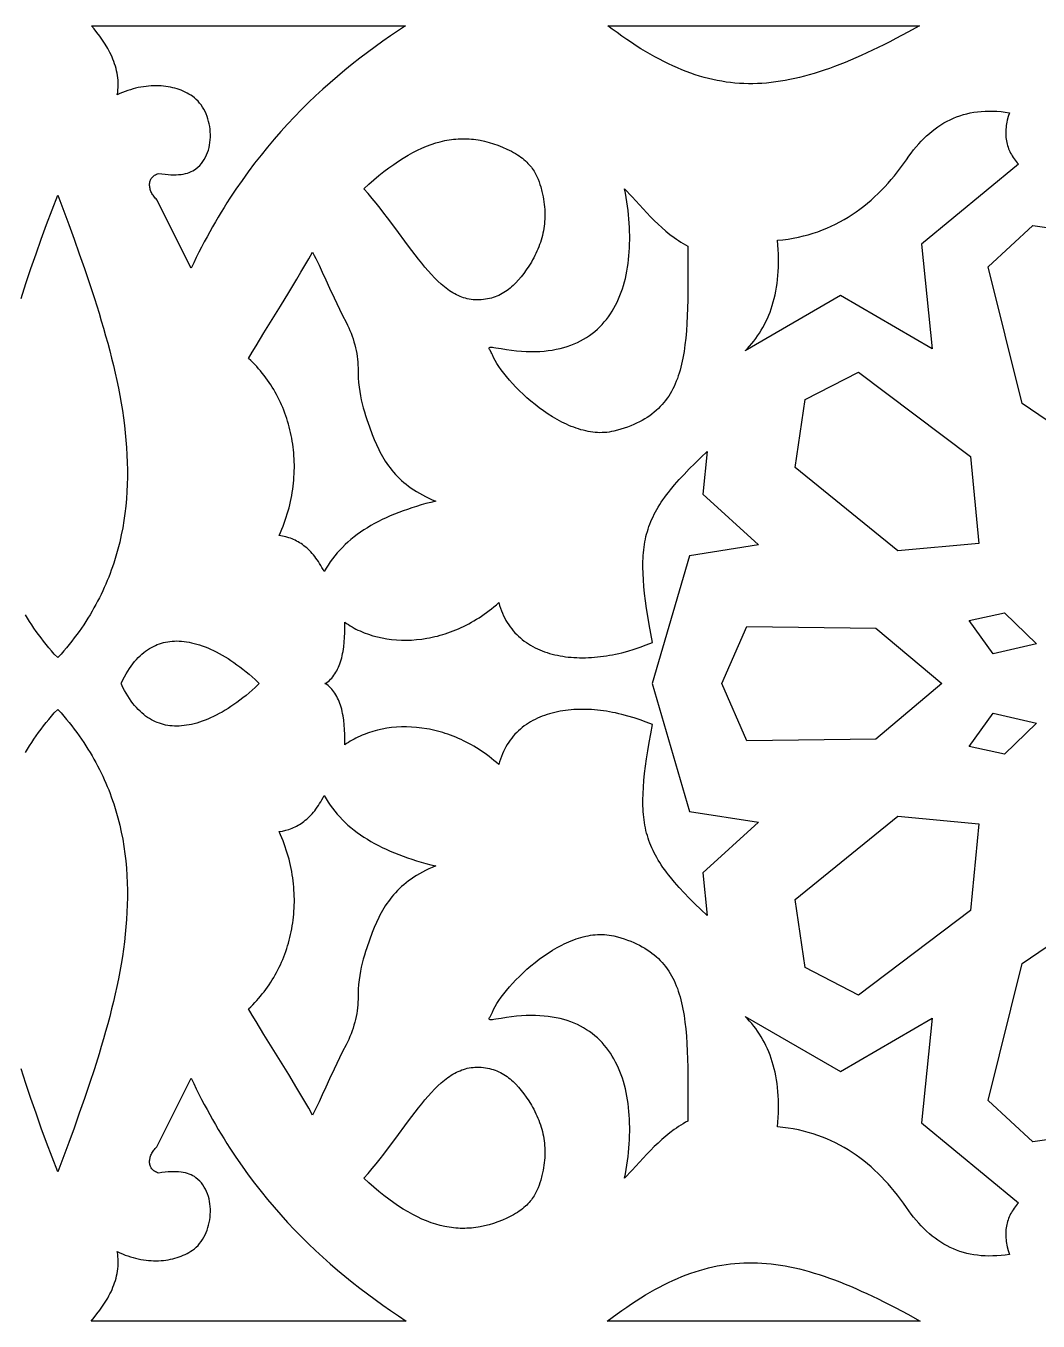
# Model space of a CAD drawing. Extents: x -575 to 575, y -425 to 425.
# Drawn here: x -1.9 to 60.6, y 285 to 365 of the extents above; entities that cross this region are included whole.
import ezdxf

# ---------------------------------------------------------------- set-up
doc = ezdxf.new("R2010")
doc.units = 0
doc.layers.add('LAYER_1', color=18, linetype='CONTINUOUS')

msp = doc.modelspace()

# ---------------------------------------------------------------- linework, layer by layer
at = {"layer": 'LAYER_1'}
for points in [[(21.123, 364.711), (20.64, 364.383), (20.159, 364.048), (19.682, 363.706), (19.209, 363.357), (18.739, 363), (18.274, 362.635), (17.812, 362.262), (17.354, 361.88), (16.901, 361.489), (16.453, 361.089), (16.009, 360.68), (15.569, 360.261), (15.135, 359.831), (14.706, 359.392), (14.281, 358.941), (13.863, 358.48), (13.449, 358.007), (13.042, 357.523), (12.64, 357.026), (12.244, 356.518), (11.854, 355.997), (11.471, 355.463), (11.093, 354.917), (10.723, 354.356), (10.54, 354.071), (10.359, 353.783), (10.179, 353.49), (10.001, 353.195), (9.825, 352.895), (9.651, 352.593), (9.479, 352.286), (9.308, 351.976), (9.139, 351.662), (8.972, 351.344), (8.807, 351.023), (8.644, 350.697), (8.482, 350.368), (8.323, 350.035), (6.212, 354.268), (6.159, 354.319), (6.108, 354.373), (6.061, 354.428), (6.017, 354.484), (5.976, 354.541), (5.938, 354.6), (5.904, 354.659), (5.874, 354.719), (5.847, 354.78), (5.823, 354.84), (5.803, 354.901), (5.787, 354.962), (5.775, 355.023), (5.766, 355.083), (5.761, 355.142), (5.76, 355.201), (5.763, 355.259), (5.77, 355.316), (5.781, 355.371), (5.796, 355.425), (5.816, 355.477), (5.839, 355.528), (5.867, 355.576), (5.9, 355.623), (5.936, 355.667), (5.977, 355.708), (6.023, 355.747), (6.073, 355.782), (6.128, 355.815), (6.187, 355.844), (6.252, 355.87), (6.321, 355.893), (6.521, 355.863), (6.714, 355.839), (6.898, 355.821), (7.073, 355.811), (7.241, 355.806), (7.401, 355.808), (7.554, 355.817), (7.7, 355.832), (7.838, 355.853), (7.969, 355.881), (8.093, 355.915), (8.211, 355.955), (8.323, 356.002), (8.428, 356.055), (8.527, 356.115), (8.62, 356.18), (8.741, 356.28), (8.853, 356.389), (8.956, 356.505), (9.05, 356.628), (9.135, 356.758), (9.211, 356.894), (9.278, 357.035), (9.337, 357.181), (9.388, 357.332), (9.429, 357.486), (9.463, 357.643), (9.488, 357.803), (9.506, 357.964), (9.515, 358.128), (9.516, 358.292), (9.509, 358.456), (9.495, 358.62), (9.473, 358.783), (9.443, 358.945), (9.406, 359.104), (9.362, 359.261), (9.31, 359.415), (9.251, 359.565), (9.185, 359.711), (9.112, 359.852), (9.031, 359.987), (8.944, 360.117), (8.851, 360.239), (8.75, 360.355), (8.644, 360.463), (8.53, 360.562), (8.41, 360.653), (8.304, 360.724), (8.193, 360.791), (8.079, 360.855), (7.961, 360.915), (7.839, 360.97), (7.715, 361.022), (7.587, 361.069), (7.456, 361.113), (7.322, 361.152), (7.185, 361.186), (7.046, 361.217), (6.904, 361.243), (6.76, 361.264), (6.614, 361.281), (6.466, 361.294), (6.315, 361.302), (6.163, 361.305), (6.01, 361.303), (5.854, 361.296), (5.698, 361.285), (5.54, 361.268), (5.381, 361.247), (5.221, 361.22), (5.061, 361.189), (4.9, 361.152), (4.738, 361.11), (4.576, 361.062), (4.413, 361.009), (4.251, 360.951), (4.088, 360.887), (3.926, 360.818), (3.764, 360.743), (3.79, 360.896), (3.808, 361.048), (3.82, 361.199), (3.825, 361.35), (3.823, 361.5), (3.815, 361.649), (3.801, 361.797), (3.782, 361.945), (3.756, 362.091), (3.725, 362.236), (3.69, 362.38), (3.649, 362.522), (3.603, 362.664), (3.553, 362.804), (3.499, 362.943), (3.441, 363.08), (3.379, 363.216), (3.313, 363.35), (3.244, 363.482), (3.172, 363.613), (3.019, 363.87), (2.857, 364.119), (2.686, 364.36), (2.509, 364.593), (2.328, 364.817), (2.171, 365), (21.562, 365)], [(52.582, 364.609), (51.834, 364.212), (51.468, 364.023), (51.106, 363.841), (50.75, 363.664), (50.398, 363.495), (50.051, 363.332), (49.708, 363.175), (49.37, 363.025), (49.036, 362.882), (48.705, 362.745), (48.379, 362.615), (48.057, 362.492), (47.738, 362.375), (47.422, 362.265), (47.11, 362.161), (46.801, 362.065), (46.495, 361.975), (46.192, 361.892), (45.892, 361.815), (45.595, 361.746), (45.3, 361.683), (45.007, 361.627), (44.717, 361.579), (44.429, 361.537), (44.142, 361.501), (43.858, 361.473), (43.576, 361.452), (43.295, 361.438), (43.015, 361.431), (42.737, 361.431), (42.46, 361.438), (42.184, 361.452), (41.908, 361.473), (41.634, 361.501), (41.36, 361.536), (41.087, 361.579), (40.814, 361.629), (40.542, 361.685), (40.269, 361.75), (39.996, 361.821), (39.724, 361.9), (39.45, 361.986), (39.177, 362.079), (38.903, 362.179), (38.628, 362.287), (38.352, 362.403), (38.075, 362.525), (37.797, 362.656), (37.518, 362.793), (37.238, 362.938), (36.956, 363.091), (36.672, 363.251), (36.386, 363.418), (36.099, 363.593), (35.809, 363.776), (35.517, 363.966), (35.223, 364.164), (34.926, 364.37), (34.627, 364.583), (34.325, 364.804), (34.063, 365), (53.293, 365)], [(57.836, 359.74), (58.084, 359.728), (58.338, 359.708), (58.596, 359.679), (58.859, 359.64), (58.784, 359.406), (58.724, 359.177), (58.7, 359.064), (58.679, 358.952), (58.662, 358.842), (58.648, 358.733), (58.638, 358.624), (58.632, 358.518), (58.629, 358.412), (58.63, 358.307), (58.635, 358.204), (58.643, 358.102), (58.655, 358.001), (58.67, 357.901), (58.689, 357.802), (58.712, 357.705), (58.739, 357.609), (58.769, 357.514), (58.803, 357.42), (58.84, 357.327), (58.881, 357.236), (58.926, 357.145), (58.974, 357.056), (59.026, 356.968), (59.082, 356.882), (59.141, 356.796), (59.204, 356.712), (59.271, 356.629), (59.341, 356.547), (59.415, 356.466), (53.417, 351.528), (54.083, 345.061), (48.419, 348.353), (42.532, 344.944), (42.672, 345.088), (42.808, 345.235), (42.939, 345.387), (43.066, 345.543), (43.189, 345.703), (43.306, 345.866), (43.419, 346.035), (43.527, 346.207), (43.631, 346.384), (43.729, 346.565), (43.823, 346.75), (43.911, 346.94), (43.994, 347.134), (44.073, 347.333), (44.146, 347.537), (44.214, 347.745), (44.276, 347.959), (44.333, 348.176), (44.385, 348.399), (44.431, 348.627), (44.471, 348.86), (44.506, 349.097), (44.535, 349.34), (44.559, 349.588), (44.576, 349.841), (44.588, 350.099), (44.594, 350.363), (44.594, 350.632), (44.587, 350.907), (44.575, 351.187), (44.556, 351.472), (44.531, 351.763), (44.864, 351.799), (45.19, 351.843), (45.51, 351.897), (45.824, 351.959), (46.132, 352.031), (46.434, 352.11), (46.73, 352.198), (47.02, 352.295), (47.305, 352.399), (47.584, 352.512), (47.857, 352.632), (48.125, 352.76), (48.387, 352.896), (48.645, 353.039), (48.897, 353.189), (49.144, 353.347), (49.386, 353.512), (49.624, 353.684), (49.856, 353.862), (50.084, 354.047), (50.308, 354.239), (50.526, 354.437), (50.741, 354.642), (50.951, 354.852), (51.157, 355.069), (51.359, 355.291), (51.557, 355.519), (51.751, 355.753), (51.941, 355.992), (52.127, 356.236), (52.31, 356.486), (52.489, 356.741), (52.636, 356.949), (52.786, 357.151), (52.939, 357.345), (53.094, 357.533), (53.252, 357.713), (53.413, 357.887), (53.576, 358.053), (53.743, 358.211), (53.913, 358.363), (54.086, 358.507), (54.262, 358.643), (54.442, 358.772), (54.625, 358.893), (54.812, 359.006), (55.002, 359.112), (55.196, 359.209), (55.393, 359.299), (55.595, 359.381), (55.8, 359.454), (56.009, 359.52), (56.222, 359.577), (56.44, 359.626), (56.661, 359.666), (56.887, 359.698), (57.118, 359.721), (57.352, 359.736), (57.592, 359.742)], [(25.221, 358.035), (25.358, 358.031), (25.494, 358.024), (25.631, 358.014), (25.767, 358), (25.904, 357.983), (26.04, 357.963), (26.177, 357.939), (26.45, 357.881), (26.724, 357.811), (26.998, 357.727), (27.273, 357.629), (27.548, 357.519), (27.825, 357.396), (28.102, 357.259), (28.231, 357.191), (28.353, 357.12), (28.47, 357.049), (28.58, 356.975), (28.684, 356.901), (28.783, 356.825), (28.876, 356.748), (28.964, 356.67), (29.047, 356.591), (29.126, 356.512), (29.199, 356.431), (29.268, 356.351), (29.333, 356.269), (29.393, 356.187), (29.503, 356.023), (29.598, 355.858), (29.68, 355.694), (29.751, 355.532), (29.812, 355.371), (29.865, 355.214), (29.91, 355.06), (29.986, 354.768), (30.024, 354.609), (30.057, 354.45), (30.085, 354.293), (30.109, 354.136), (30.129, 353.981), (30.145, 353.827), (30.157, 353.674), (30.164, 353.522), (30.167, 353.371), (30.166, 353.221), (30.161, 353.072), (30.152, 352.924), (30.139, 352.777), (30.122, 352.631), (30.101, 352.486), (30.076, 352.342), (30.047, 352.199), (30.014, 352.057), (29.978, 351.916), (29.937, 351.775), (29.893, 351.636), (29.846, 351.497), (29.794, 351.36), (29.739, 351.223), (29.681, 351.087), (29.619, 350.952), (29.553, 350.818), (29.484, 350.685), (29.411, 350.552), (29.335, 350.42), (29.173, 350.159), (29.023, 349.936), (28.87, 349.722), (28.712, 349.517), (28.548, 349.322), (28.379, 349.139), (28.293, 349.051), (28.204, 348.967), (28.114, 348.885), (28.022, 348.807), (27.928, 348.733), (27.832, 348.662), (27.734, 348.594), (27.634, 348.53), (27.532, 348.47), (27.428, 348.414), (27.321, 348.362), (27.212, 348.314), (27.1, 348.27), (26.986, 348.231), (26.87, 348.195), (26.75, 348.165), (26.628, 348.139), (26.503, 348.118), (26.376, 348.101), (26.245, 348.09), (26.111, 348.083), (25.974, 348.082), (25.852, 348.086), (25.732, 348.095), (25.613, 348.109), (25.496, 348.128), (25.38, 348.153), (25.265, 348.182), (25.152, 348.216), (25.04, 348.255), (24.929, 348.298), (24.818, 348.346), (24.709, 348.398), (24.601, 348.455), (24.494, 348.516), (24.388, 348.581), (24.282, 348.65), (24.178, 348.723), (24.074, 348.8), (23.97, 348.88), (23.765, 349.052), (23.562, 349.238), (23.36, 349.437), (23.16, 349.648), (22.96, 349.87), (22.76, 350.103), (22.561, 350.346), (22.36, 350.598), (22.159, 350.858), (21.751, 351.4), (20.903, 352.55), (20.457, 353.146), (20.226, 353.446), (19.99, 353.746), (19.749, 354.046), (19.501, 354.345), (19.247, 354.643), (18.985, 354.937), (19.302, 355.226), (19.615, 355.5), (19.925, 355.759), (20.231, 356.005), (20.534, 356.236), (20.835, 356.453), (21.132, 356.656), (21.427, 356.844), (21.719, 357.019), (22.008, 357.18), (22.296, 357.326), (22.581, 357.459), (22.865, 357.578), (23.147, 357.683), (23.427, 357.775), (23.706, 357.852), (23.983, 357.916), (24.122, 357.943), (24.26, 357.966), (24.398, 357.986), (24.535, 358.003), (24.673, 358.016), (24.81, 358.026), (24.947, 358.032), (25.084, 358.035)], [(35.554, 354.438), (36.008, 353.943), (36.46, 353.458), (36.688, 353.221), (36.92, 352.99), (37.155, 352.764), (37.395, 352.544), (37.642, 352.332), (37.895, 352.128), (38.158, 351.932), (38.292, 351.838), (38.43, 351.746), (38.569, 351.657), (38.712, 351.57), (38.858, 351.486), (39.006, 351.405), (39, 349.13), (38.996, 348.598), (38.988, 348.082), (38.976, 347.58), (38.959, 347.094), (38.936, 346.622), (38.905, 346.166), (38.867, 345.725), (38.819, 345.299), (38.761, 344.888), (38.728, 344.688), (38.692, 344.492), (38.653, 344.3), (38.611, 344.111), (38.566, 343.927), (38.517, 343.746), (38.465, 343.569), (38.409, 343.396), (38.349, 343.226), (38.286, 343.061), (38.218, 342.899), (38.147, 342.741), (38.071, 342.587), (37.99, 342.436), (37.906, 342.29), (37.816, 342.147), (37.722, 342.008), (37.623, 341.873), (37.519, 341.742), (37.41, 341.615), (37.295, 341.491), (37.175, 341.371), (37.05, 341.256), (36.919, 341.144), (36.783, 341.035), (36.64, 340.931), (36.492, 340.831), (36.337, 340.734), (36.176, 340.641), (36.009, 340.552), (35.836, 340.467), (35.655, 340.386), (35.468, 340.309), (35.275, 340.235), (35.074, 340.166), (34.866, 340.1), (34.651, 340.038), (34.429, 339.98), (34.288, 339.949), (34.146, 339.924), (34.004, 339.905), (33.86, 339.892), (33.716, 339.886), (33.57, 339.885), (33.424, 339.89), (33.278, 339.9), (33.131, 339.916), (32.984, 339.937), (32.836, 339.963), (32.688, 339.994), (32.54, 340.03), (32.392, 340.07), (32.245, 340.115), (32.097, 340.164), (31.949, 340.218), (31.802, 340.275), (31.655, 340.336), (31.509, 340.401), (31.363, 340.47), (31.218, 340.542), (30.931, 340.696), (30.647, 340.862), (30.367, 341.038), (30.093, 341.224), (29.825, 341.418), (29.564, 341.62), (29.31, 341.827), (29.063, 342.039), (28.826, 342.255), (28.598, 342.473), (28.381, 342.692), (28.174, 342.911), (27.979, 343.129), (27.797, 343.345), (27.627, 343.556), (27.472, 343.763), (27.33, 343.964), (27.205, 344.158), (27.094, 344.343), (27.001, 344.519), (26.925, 344.683), (26.887, 344.768), (26.849, 344.844), (26.782, 344.97), (26.756, 345.021), (26.739, 345.063), (26.733, 345.098), (26.734, 345.112), (26.738, 345.124), (26.747, 345.135), (26.759, 345.143), (26.795, 345.155), (26.85, 345.159), (26.926, 345.155), (27.024, 345.145), (27.147, 345.127), (27.474, 345.072), (27.798, 345.019), (28.114, 344.975), (28.422, 344.94), (28.723, 344.915), (29.017, 344.899), (29.303, 344.892), (29.582, 344.894), (29.853, 344.904), (30.117, 344.924), (30.375, 344.951), (30.625, 344.987), (30.868, 345.031), (31.104, 345.083), (31.333, 345.142), (31.555, 345.21), (31.77, 345.285), (31.979, 345.367), (32.181, 345.457), (32.376, 345.554), (32.564, 345.658), (32.746, 345.768), (32.921, 345.885), (33.09, 346.009), (33.253, 346.14), (33.409, 346.276), (33.558, 346.419), (33.702, 346.567), (33.839, 346.722), (33.97, 346.882), (34.095, 347.047), (34.214, 347.218), (34.327, 347.394), (34.434, 347.576), (34.535, 347.762), (34.631, 347.953), (34.72, 348.149), (34.804, 348.349), (34.882, 348.554), (34.955, 348.763), (35.021, 348.976), (35.083, 349.192), (35.139, 349.413), (35.189, 349.638), (35.234, 349.865), (35.274, 350.097), (35.308, 350.331), (35.338, 350.569), (35.362, 350.809), (35.381, 351.052), (35.395, 351.298), (35.404, 351.547), (35.408, 351.797), (35.407, 352.05), (35.401, 352.305), (35.391, 352.562), (35.376, 352.821), (35.356, 353.081), (35.331, 353.343), (35.302, 353.606), (35.269, 353.871), (35.231, 354.136), (35.188, 354.403), (35.141, 354.67), (35.09, 354.937)], [(64.031, 352.146), (66.095, 343.742), (63.69, 338.92), (59.643, 341.686), (57.549, 350.131), (60.305, 352.684)], [(15.923, 350.832), (16.028, 350.629), (16.227, 350.22), (16.424, 349.792), (16.633, 349.325), (16.87, 348.802), (17.149, 348.202), (17.485, 347.508), (17.679, 347.119), (17.893, 346.699), (17.976, 346.533), (18.054, 346.365), (18.129, 346.194), (18.199, 346.021), (18.265, 345.846), (18.326, 345.669), (18.382, 345.491), (18.432, 345.312), (18.478, 345.132), (18.518, 344.952), (18.552, 344.773), (18.58, 344.594), (18.602, 344.415), (18.618, 344.238), (18.627, 344.062), (18.63, 343.888), (18.633, 343.572), (18.646, 343.269), (18.667, 342.977), (18.698, 342.696), (18.736, 342.425), (18.781, 342.162), (18.833, 341.906), (18.892, 341.657), (18.956, 341.413), (19.025, 341.174), (19.098, 340.937), (19.176, 340.703), (19.34, 340.238), (19.513, 339.77), (19.635, 339.456), (19.766, 339.148), (19.906, 338.846), (19.981, 338.697), (20.059, 338.55), (20.141, 338.405), (20.226, 338.262), (20.315, 338.12), (20.408, 337.98), (20.505, 337.842), (20.607, 337.707), (20.713, 337.573), (20.824, 337.441), (20.941, 337.311), (21.062, 337.184), (21.189, 337.058), (21.322, 336.936), (21.46, 336.815), (21.605, 336.697), (21.755, 336.581), (21.912, 336.467), (22.076, 336.357), (22.247, 336.248), (22.425, 336.143), (22.61, 336.04), (22.803, 335.94), (23.003, 335.842), (23.211, 335.748), (23.428, 335.656), (23.124, 335.581), (22.825, 335.502), (22.532, 335.42), (22.243, 335.334), (21.96, 335.245), (21.682, 335.152), (21.409, 335.055), (21.142, 334.955), (20.88, 334.851), (20.624, 334.743), (20.373, 334.632), (20.128, 334.516), (19.889, 334.396), (19.656, 334.273), (19.429, 334.145), (19.208, 334.013), (18.992, 333.877), (18.783, 333.737), (18.581, 333.593), (18.384, 333.444), (18.194, 333.291), (18.01, 333.133), (17.833, 332.971), (17.662, 332.805), (17.498, 332.634), (17.341, 332.459), (17.19, 332.278), (17.046, 332.093), (16.91, 331.904), (16.78, 331.709), (16.657, 331.51), (16.542, 331.306), (16.473, 331.439), (16.403, 331.568), (16.331, 331.692), (16.259, 331.812), (16.185, 331.927), (16.109, 332.037), (16.033, 332.143), (15.955, 332.244), (15.876, 332.341), (15.796, 332.434), (15.714, 332.523), (15.632, 332.608), (15.548, 332.688), (15.463, 332.765), (15.377, 332.838), (15.29, 332.907), (15.202, 332.972), (15.113, 333.033), (15.023, 333.091), (14.932, 333.145), (14.839, 333.196), (14.746, 333.243), (14.652, 333.287), (14.557, 333.327), (14.461, 333.364), (14.364, 333.398), (14.168, 333.457), (13.968, 333.504), (13.765, 333.54), (13.848, 333.729), (13.926, 333.918), (14.001, 334.107), (14.072, 334.297), (14.139, 334.487), (14.202, 334.677), (14.262, 334.868), (14.317, 335.058), (14.369, 335.248), (14.416, 335.439), (14.46, 335.629), (14.5, 335.82), (14.537, 336.01), (14.569, 336.2), (14.598, 336.39), (14.624, 336.579), (14.645, 336.769), (14.663, 336.958), (14.677, 337.146), (14.688, 337.334), (14.695, 337.522), (14.699, 337.709), (14.699, 337.895), (14.695, 338.081), (14.688, 338.266), (14.677, 338.45), (14.663, 338.634), (14.645, 338.817), (14.624, 338.999), (14.6, 339.18), (14.572, 339.36), (14.541, 339.539), (14.506, 339.717), (14.468, 339.894), (14.427, 340.07), (14.383, 340.245), (14.335, 340.418), (14.284, 340.59), (14.23, 340.761), (14.172, 340.931), (14.111, 341.099), (14.047, 341.265), (13.98, 341.431), (13.91, 341.594), (13.837, 341.756), (13.76, 341.917), (13.681, 342.075), (13.598, 342.232), (13.513, 342.388), (13.424, 342.541), (13.332, 342.693), (13.238, 342.842), (13.14, 342.99), (13.04, 343.136), (12.936, 343.28), (12.83, 343.421), (12.72, 343.561), (12.608, 343.698), (12.493, 343.833), (12.376, 343.966), (12.255, 344.096), (12.132, 344.225), (12.006, 344.35), (11.877, 344.474), (12.101, 344.863), (12.334, 345.257), (12.818, 346.059), (13.835, 347.701), (14.349, 348.534), (14.856, 349.37), (15.104, 349.789), (15.347, 350.206), (15.583, 350.623), (15.812, 351.038)], [(56.445, 338.405), (56.968, 333.05), (51.959, 332.593), (45.623, 337.728), (46.24, 341.927), (49.537, 343.627)], [(39.914, 336.09), (43.357, 332.952), (39.109, 332.289), (36.798, 324.396), (39.109, 316.502), (43.357, 315.84), (39.914, 312.701), (40.2, 310.079), (39.805, 310.447), (39.434, 310.803), (39.087, 311.147), (38.762, 311.482), (38.46, 311.807), (38.179, 312.126), (37.92, 312.437), (37.798, 312.591), (37.681, 312.744), (37.569, 312.896), (37.462, 313.047), (37.36, 313.198), (37.263, 313.348), (37.171, 313.498), (37.083, 313.647), (37, 313.797), (36.922, 313.946), (36.848, 314.096), (36.779, 314.247), (36.714, 314.398), (36.653, 314.55), (36.597, 314.703), (36.545, 314.857), (36.497, 315.012), (36.453, 315.168), (36.413, 315.327), (36.377, 315.486), (36.345, 315.648), (36.316, 315.812), (36.292, 315.978), (36.271, 316.146), (36.254, 316.317), (36.24, 316.49), (36.23, 316.667), (36.223, 316.846), (36.219, 317.028), (36.219, 317.214), (36.228, 317.596), (36.25, 317.993), (36.283, 318.406), (36.328, 318.836), (36.384, 319.286), (36.45, 319.755), (36.526, 320.246), (36.611, 320.759), (36.705, 321.296), (36.807, 321.858), (36.433, 322.011), (36.056, 322.15), (35.677, 322.277), (35.298, 322.391), (34.918, 322.491), (34.728, 322.536), (34.539, 322.578), (34.349, 322.616), (34.161, 322.651), (33.972, 322.682), (33.785, 322.709), (33.598, 322.734), (33.411, 322.754), (33.226, 322.771), (33.042, 322.784), (32.858, 322.794), (32.676, 322.8), (32.495, 322.803), (32.316, 322.801), (32.138, 322.796), (31.961, 322.787), (31.786, 322.774), (31.613, 322.758), (31.442, 322.737), (31.272, 322.713), (31.105, 322.685), (30.939, 322.653), (30.776, 322.617), (30.615, 322.577), (30.457, 322.533), (30.301, 322.485), (30.148, 322.432), (29.997, 322.376), (29.849, 322.316), (29.704, 322.251), (29.562, 322.183), (29.422, 322.11), (29.286, 322.033), (29.154, 321.952), (29.024, 321.866), (28.898, 321.776), (28.776, 321.682), (28.657, 321.584), (28.542, 321.481), (28.43, 321.374), (28.323, 321.262), (28.219, 321.146), (28.12, 321.025), (28.025, 320.9), (27.934, 320.771), (27.847, 320.637), (27.765, 320.498), (27.687, 320.355), (27.614, 320.207), (27.546, 320.054), (27.483, 319.897), (27.424, 319.735), (27.371, 319.568), (27.323, 319.397), (27.174, 319.528), (27.024, 319.654), (26.873, 319.776), (26.721, 319.895), (26.568, 320.009), (26.414, 320.12), (26.259, 320.226), (26.103, 320.329), (25.946, 320.427), (25.788, 320.522), (25.63, 320.613), (25.471, 320.701), (25.312, 320.784), (25.152, 320.864), (24.991, 320.94), (24.83, 321.012), (24.669, 321.081), (24.508, 321.146), (24.346, 321.207), (24.184, 321.265), (24.022, 321.319), (23.86, 321.369), (23.698, 321.416), (23.536, 321.46), (23.374, 321.5), (23.213, 321.537), (23.051, 321.57), (22.89, 321.6), (22.57, 321.649), (22.251, 321.685), (21.934, 321.708), (21.621, 321.718), (21.311, 321.715), (21.005, 321.7), (20.703, 321.672), (20.407, 321.632), (20.115, 321.58), (19.829, 321.517), (19.55, 321.442), (19.277, 321.355), (19.012, 321.258), (18.882, 321.205), (18.755, 321.149), (18.629, 321.091), (18.505, 321.03), (18.384, 320.966), (18.264, 320.9), (18.147, 320.831), (18.033, 320.76), (17.921, 320.686), (17.811, 320.61), (17.817, 320.931), (17.815, 321.245), (17.803, 321.551), (17.781, 321.848), (17.748, 322.136), (17.705, 322.412), (17.68, 322.546), (17.652, 322.677), (17.621, 322.805), (17.587, 322.93), (17.55, 323.051), (17.51, 323.169), (17.467, 323.283), (17.421, 323.393), (17.372, 323.5), (17.32, 323.603), (17.264, 323.701), (17.206, 323.796), (17.144, 323.886), (17.079, 323.972), (17.01, 324.053), (16.938, 324.13), (16.862, 324.202), (16.783, 324.269), (16.701, 324.331), (16.614, 324.388), (16.591, 324.388), (16.603, 324.396), (16.591, 324.403), (16.614, 324.403), (16.701, 324.46), (16.783, 324.522), (16.862, 324.59), (16.938, 324.662), (17.01, 324.738), (17.079, 324.82), (17.144, 324.905), (17.206, 324.996), (17.264, 325.09), (17.32, 325.189), (17.372, 325.291), (17.421, 325.398), (17.467, 325.509), (17.51, 325.623), (17.55, 325.74), (17.587, 325.862), (17.621, 325.986), (17.652, 326.114), (17.68, 326.245), (17.705, 326.379), (17.748, 326.656), (17.781, 326.943), (17.803, 327.24), (17.815, 327.547), (17.817, 327.861), (17.811, 328.182), (17.921, 328.106), (18.033, 328.032), (18.147, 327.96), (18.264, 327.891), (18.384, 327.825), (18.505, 327.761), (18.629, 327.7), (18.755, 327.642), (18.882, 327.587), (19.012, 327.534), (19.277, 327.436), (19.55, 327.35), (19.829, 327.275), (20.115, 327.211), (20.407, 327.159), (20.703, 327.119), (21.005, 327.092), (21.311, 327.076), (21.621, 327.074), (21.934, 327.084), (22.251, 327.107), (22.57, 327.143), (22.89, 327.192), (23.051, 327.222), (23.213, 327.255), (23.374, 327.291), (23.536, 327.331), (23.698, 327.375), (23.86, 327.422), (24.022, 327.473), (24.184, 327.527), (24.346, 327.584), (24.508, 327.646), (24.669, 327.711), (24.83, 327.779), (24.991, 327.852), (25.152, 327.928), (25.312, 328.007), (25.471, 328.091), (25.63, 328.178), (25.788, 328.269), (25.946, 328.364), (26.103, 328.463), (26.259, 328.565), (26.414, 328.672), (26.568, 328.782), (26.721, 328.897), (26.873, 329.015), (27.024, 329.137), (27.174, 329.264), (27.323, 329.394), (27.371, 329.223), (27.424, 329.056), (27.483, 328.894), (27.546, 328.737), (27.614, 328.585), (27.687, 328.437), (27.765, 328.294), (27.847, 328.155), (27.934, 328.021), (28.025, 327.891), (28.12, 327.766), (28.219, 327.646), (28.323, 327.529), (28.43, 327.418), (28.542, 327.311), (28.657, 327.208), (28.776, 327.109), (28.898, 327.015), (29.024, 326.925), (29.154, 326.84), (29.286, 326.759), (29.422, 326.682), (29.562, 326.609), (29.704, 326.54), (29.849, 326.476), (29.997, 326.415), (30.148, 326.359), (30.301, 326.307), (30.457, 326.259), (30.615, 326.215), (30.776, 326.175), (30.939, 326.139), (31.105, 326.106), (31.272, 326.078), (31.442, 326.054), (31.613, 326.034), (31.786, 326.017), (31.961, 326.004), (32.138, 325.995), (32.316, 325.99), (32.495, 325.989), (32.676, 325.991), (32.858, 325.997), (33.042, 326.007), (33.226, 326.02), (33.411, 326.037), (33.598, 326.058), (33.785, 326.082), (33.972, 326.11), (34.161, 326.141), (34.349, 326.176), (34.539, 326.214), (34.728, 326.255), (34.918, 326.3), (35.298, 326.401), (35.677, 326.514), (36.056, 326.641), (36.433, 326.781), (36.807, 326.933), (36.705, 327.495), (36.611, 328.032), (36.526, 328.546), (36.45, 329.036), (36.384, 329.506), (36.328, 329.955), (36.283, 330.386), (36.25, 330.799), (36.228, 331.196), (36.219, 331.577), (36.219, 331.763), (36.223, 331.946), (36.23, 332.125), (36.24, 332.301), (36.254, 332.475), (36.271, 332.645), (36.292, 332.814), (36.316, 332.98), (36.345, 333.143), (36.377, 333.305), (36.413, 333.465), (36.453, 333.623), (36.497, 333.78), (36.545, 333.935), (36.597, 334.089), (36.653, 334.242), (36.714, 334.394), (36.779, 334.545), (36.848, 334.695), (36.922, 334.845), (37, 334.995), (37.083, 335.144), (37.171, 335.294), (37.263, 335.444), (37.36, 335.594), (37.462, 335.744), (37.569, 335.895), (37.681, 336.047), (37.798, 336.2), (37.92, 336.354), (38.179, 336.666), (38.46, 336.984), (38.762, 337.31), (39.087, 337.644), (39.434, 337.989), (39.805, 338.344), (40.2, 338.713)], [(60.525, 326.838), (57.846, 326.23), (56.379, 328.286), (58.541, 328.761)], [(50.597, 327.823), (54.687, 324.396), (50.597, 320.968), (42.64, 320.864), (41.1, 324.396), (42.64, 327.927)], [(7.588, 327.019), (7.736, 327.01), (7.887, 326.996), (8.041, 326.975), (8.197, 326.949), (8.355, 326.917), (8.516, 326.878), (8.679, 326.834), (8.845, 326.783), (9.013, 326.726), (9.183, 326.663), (9.355, 326.594), (9.528, 326.519), (9.704, 326.437), (9.881, 326.349), (10.059, 326.254), (10.239, 326.154), (10.421, 326.047), (10.603, 325.933), (10.786, 325.814), (10.971, 325.688), (11.156, 325.556), (11.342, 325.418), (11.528, 325.274), (11.715, 325.124), (11.902, 324.967), (12.09, 324.805), (12.278, 324.636), (12.465, 324.462), (12.534, 324.396), (12.465, 324.329), (12.277, 324.155), (12.09, 323.987), (11.902, 323.824), (11.715, 323.668), (11.528, 323.517), (11.342, 323.373), (11.156, 323.235), (10.971, 323.103), (10.786, 322.978), (10.603, 322.858), (10.421, 322.745), (10.239, 322.638), (10.059, 322.537), (9.881, 322.443), (9.704, 322.355), (9.528, 322.273), (9.355, 322.197), (9.183, 322.128), (9.013, 322.065), (8.845, 322.008), (8.679, 321.958), (8.516, 321.913), (8.355, 321.875), (8.197, 321.842), (8.041, 321.816), (7.887, 321.796), (7.736, 321.781), (7.588, 321.772), (7.442, 321.769), (7.299, 321.771), (7.158, 321.779), (7.02, 321.793), (6.885, 321.812), (6.751, 321.836), (6.62, 321.866), (6.491, 321.901), (6.364, 321.942), (6.238, 321.988), (6.115, 322.04), (5.992, 322.098), (5.871, 322.162), (5.752, 322.232), (5.633, 322.308), (5.516, 322.391), (5.4, 322.481), (5.285, 322.578), (5.171, 322.682), (5.058, 322.793), (4.947, 322.912), (4.837, 323.039), (4.728, 323.174), (4.621, 323.317), (4.516, 323.468), (4.412, 323.628), (4.31, 323.796), (4.211, 323.974), (4.114, 324.16), (4.019, 324.355), (4.001, 324.396), (4.019, 324.436), (4.114, 324.632), (4.211, 324.818), (4.31, 324.995), (4.412, 325.164), (4.516, 325.323), (4.621, 325.475), (4.728, 325.618), (4.837, 325.753), (4.947, 325.88), (5.058, 325.999), (5.171, 326.11), (5.285, 326.214), (5.4, 326.31), (5.516, 326.4), (5.633, 326.483), (5.752, 326.559), (5.871, 326.629), (5.992, 326.693), (6.115, 326.751), (6.238, 326.803), (6.364, 326.85), (6.491, 326.89), (6.62, 326.926), (6.751, 326.955), (6.885, 326.98), (7.02, 326.999), (7.158, 327.012), (7.299, 327.02), (7.442, 327.023)], [(60.525, 321.953), (58.541, 320.031), (56.379, 320.505), (57.846, 322.561)], [(16.657, 317.281), (16.78, 317.082), (16.91, 316.888), (17.046, 316.698), (17.19, 316.513), (17.341, 316.333), (17.498, 316.157), (17.662, 315.986), (17.833, 315.82), (18.01, 315.658), (18.194, 315.501), (18.384, 315.348), (18.581, 315.199), (18.783, 315.054), (18.992, 314.914), (19.208, 314.778), (19.429, 314.647), (19.656, 314.519), (19.889, 314.395), (20.128, 314.276), (20.373, 314.16), (20.624, 314.048), (20.88, 313.94), (21.142, 313.836), (21.409, 313.736), (21.682, 313.639), (21.96, 313.547), (22.243, 313.457), (22.532, 313.372), (22.825, 313.289), (23.124, 313.211), (23.428, 313.135), (23.211, 313.044), (23.003, 312.949), (22.803, 312.852), (22.61, 312.752), (22.425, 312.649), (22.247, 312.543), (22.076, 312.435), (21.912, 312.324), (21.755, 312.211), (21.605, 312.095), (21.46, 311.977), (21.322, 311.856), (21.189, 311.733), (21.062, 311.608), (20.941, 311.48), (20.824, 311.351), (20.713, 311.219), (20.607, 311.085), (20.505, 310.949), (20.408, 310.811), (20.315, 310.671), (20.226, 310.53), (20.141, 310.386), (20.059, 310.241), (19.981, 310.094), (19.906, 309.945), (19.766, 309.643), (19.635, 309.335), (19.513, 309.022), (19.34, 308.553), (19.176, 308.088), (19.098, 307.854), (19.025, 307.618), (18.956, 307.378), (18.892, 307.134), (18.833, 306.885), (18.781, 306.63), (18.736, 306.366), (18.698, 306.095), (18.667, 305.814), (18.646, 305.522), (18.633, 305.219), (18.63, 304.904), (18.627, 304.73), (18.618, 304.554), (18.602, 304.376), (18.58, 304.198), (18.552, 304.019), (18.518, 303.839), (18.478, 303.659), (18.432, 303.48), (18.382, 303.301), (18.326, 303.123), (18.265, 302.946), (18.199, 302.771), (18.129, 302.597), (18.054, 302.426), (17.976, 302.258), (17.893, 302.093), (17.679, 301.673), (17.485, 301.284), (17.149, 300.589), (16.87, 299.99), (16.633, 299.466), (16.424, 299), (16.227, 298.572), (16.028, 298.162), (15.923, 297.959), (15.812, 297.753), (15.583, 298.169), (15.347, 298.585), (15.104, 299.003), (14.856, 299.421), (14.349, 300.257), (13.835, 301.09), (12.818, 302.733), (12.334, 303.534), (12.101, 303.928), (11.877, 304.318), (12.006, 304.441), (12.132, 304.567), (12.255, 304.695), (12.376, 304.826), (12.493, 304.958), (12.608, 305.094), (12.72, 305.231), (12.83, 305.37), (12.936, 305.512), (13.04, 305.656), (13.14, 305.801), (13.238, 305.949), (13.332, 306.099), (13.424, 306.25), (13.513, 306.404), (13.598, 306.559), (13.681, 306.716), (13.76, 306.875), (13.837, 307.035), (13.91, 307.197), (13.98, 307.361), (14.047, 307.526), (14.111, 307.693), (14.172, 307.861), (14.23, 308.03), (14.284, 308.201), (14.335, 308.373), (14.383, 308.547), (14.427, 308.722), (14.468, 308.897), (14.506, 309.074), (14.541, 309.252), (14.572, 309.432), (14.6, 309.612), (14.624, 309.793), (14.645, 309.975), (14.663, 310.157), (14.677, 310.341), (14.688, 310.525), (14.695, 310.711), (14.699, 310.896), (14.699, 311.083), (14.695, 311.27), (14.688, 311.457), (14.677, 311.645), (14.663, 311.834), (14.645, 312.023), (14.624, 312.212), (14.598, 312.402), (14.569, 312.591), (14.537, 312.782), (14.5, 312.972), (14.46, 313.162), (14.416, 313.353), (14.369, 313.543), (14.317, 313.734), (14.262, 313.924), (14.202, 314.114), (14.139, 314.305), (14.072, 314.495), (14.001, 314.684), (13.926, 314.874), (13.848, 315.063), (13.765, 315.252), (13.968, 315.287), (14.168, 315.334), (14.364, 315.393), (14.461, 315.427), (14.557, 315.464), (14.652, 315.505), (14.746, 315.549), (14.839, 315.596), (14.932, 315.646), (15.023, 315.701), (15.113, 315.758), (15.202, 315.82), (15.29, 315.885), (15.377, 315.954), (15.463, 316.026), (15.548, 316.103), (15.632, 316.184), (15.714, 316.268), (15.796, 316.357), (15.876, 316.45), (15.955, 316.547), (16.033, 316.649), (16.109, 316.755), (16.185, 316.865), (16.259, 316.98), (16.331, 317.099), (16.403, 317.223), (16.473, 317.352), (16.542, 317.486)], [(56.968, 315.741), (56.445, 310.387), (49.537, 305.164), (46.24, 306.865), (45.623, 311.064), (51.959, 316.199)], [(66.095, 305.049), (64.031, 296.645), (60.305, 296.107), (57.549, 298.66), (59.643, 307.106), (63.69, 309.872)], [(33.716, 308.906), (33.86, 308.899), (34.004, 308.887), (34.146, 308.868), (34.288, 308.843), (34.429, 308.811), (34.651, 308.753), (34.866, 308.691), (35.074, 308.626), (35.275, 308.556), (35.468, 308.483), (35.655, 308.405), (35.836, 308.324), (36.009, 308.239), (36.176, 308.15), (36.337, 308.057), (36.492, 307.961), (36.64, 307.86), (36.783, 307.756), (36.919, 307.648), (37.05, 307.536), (37.175, 307.42), (37.295, 307.3), (37.41, 307.177), (37.519, 307.049), (37.623, 306.918), (37.722, 306.783), (37.816, 306.644), (37.906, 306.502), (37.99, 306.355), (38.071, 306.205), (38.147, 306.051), (38.218, 305.893), (38.286, 305.731), (38.349, 305.565), (38.409, 305.396), (38.465, 305.223), (38.517, 305.046), (38.566, 304.865), (38.611, 304.68), (38.653, 304.492), (38.692, 304.3), (38.728, 304.104), (38.761, 303.904), (38.819, 303.493), (38.867, 303.067), (38.905, 302.626), (38.936, 302.169), (38.959, 301.698), (38.976, 301.211), (38.988, 300.71), (38.996, 300.193), (39, 299.662), (39.006, 297.386), (38.858, 297.305), (38.712, 297.221), (38.569, 297.135), (38.43, 297.045), (38.292, 296.954), (38.158, 296.859), (37.895, 296.664), (37.642, 296.459), (37.395, 296.247), (37.155, 296.028), (36.92, 295.802), (36.688, 295.57), (36.46, 295.334), (36.008, 294.849), (35.554, 294.354), (35.09, 293.854), (35.141, 294.122), (35.188, 294.389), (35.231, 294.655), (35.269, 294.921), (35.302, 295.185), (35.331, 295.448), (35.356, 295.71), (35.376, 295.97), (35.391, 296.229), (35.401, 296.486), (35.407, 296.741), (35.408, 296.994), (35.404, 297.245), (35.395, 297.493), (35.381, 297.739), (35.362, 297.982), (35.338, 298.223), (35.308, 298.46), (35.274, 298.695), (35.234, 298.926), (35.189, 299.154), (35.139, 299.378), (35.083, 299.599), (35.021, 299.816), (34.955, 300.029), (34.882, 300.238), (34.804, 300.442), (34.72, 300.643), (34.631, 300.838), (34.535, 301.029), (34.434, 301.216), (34.327, 301.397), (34.214, 301.573), (34.095, 301.744), (33.97, 301.91), (33.839, 302.07), (33.702, 302.224), (33.558, 302.373), (33.409, 302.515), (33.253, 302.652), (33.09, 302.782), (32.921, 302.906), (32.746, 303.023), (32.564, 303.134), (32.376, 303.238), (32.181, 303.335), (31.979, 303.424), (31.77, 303.507), (31.555, 303.582), (31.333, 303.649), (31.104, 303.709), (30.868, 303.761), (30.625, 303.805), (30.375, 303.84), (30.117, 303.868), (29.853, 303.887), (29.582, 303.898), (29.303, 303.899), (29.017, 303.892), (28.723, 303.876), (28.422, 303.851), (28.114, 303.817), (27.798, 303.773), (27.474, 303.719), (27.147, 303.664), (27.024, 303.647), (26.926, 303.636), (26.85, 303.633), (26.795, 303.637), (26.759, 303.648), (26.747, 303.657), (26.738, 303.667), (26.734, 303.679), (26.733, 303.694), (26.739, 303.728), (26.756, 303.771), (26.782, 303.821), (26.849, 303.948), (26.887, 304.024), (26.925, 304.108), (27.001, 304.273), (27.094, 304.448), (27.205, 304.634), (27.33, 304.827), (27.472, 305.028), (27.627, 305.235), (27.797, 305.447), (27.979, 305.662), (28.174, 305.88), (28.381, 306.099), (28.598, 306.318), (28.826, 306.536), (29.063, 306.752), (29.31, 306.964), (29.564, 307.172), (29.825, 307.373), (30.093, 307.567), (30.367, 307.753), (30.647, 307.93), (30.931, 308.096), (31.218, 308.249), (31.363, 308.321), (31.509, 308.39), (31.655, 308.455), (31.802, 308.516), (31.949, 308.574), (32.097, 308.627), (32.245, 308.676), (32.392, 308.721), (32.54, 308.762), (32.688, 308.798), (32.836, 308.829), (32.984, 308.855), (33.131, 308.876), (33.278, 308.891), (33.424, 308.902), (33.57, 308.907)], [(48.419, 300.438), (54.083, 303.73), (53.417, 297.264), (59.415, 292.326), (59.341, 292.245), (59.271, 292.163), (59.204, 292.08), (59.141, 291.995), (59.082, 291.91), (59.026, 291.823), (58.974, 291.735), (58.926, 291.646), (58.881, 291.556), (58.84, 291.464), (58.803, 291.372), (58.769, 291.278), (58.739, 291.183), (58.712, 291.087), (58.689, 290.989), (58.67, 290.89), (58.655, 290.791), (58.643, 290.69), (58.635, 290.588), (58.63, 290.484), (58.629, 290.38), (58.632, 290.274), (58.638, 290.167), (58.648, 290.059), (58.662, 289.95), (58.679, 289.839), (58.7, 289.727), (58.724, 289.615), (58.784, 289.385), (58.859, 289.151), (58.596, 289.113), (58.338, 289.084), (58.084, 289.063), (57.836, 289.052), (57.592, 289.049), (57.352, 289.055), (57.118, 289.07), (56.887, 289.093), (56.661, 289.125), (56.44, 289.166), (56.222, 289.215), (56.009, 289.272), (55.8, 289.337), (55.595, 289.411), (55.393, 289.492), (55.196, 289.582), (55.002, 289.68), (54.812, 289.785), (54.625, 289.899), (54.442, 290.02), (54.262, 290.148), (54.086, 290.285), (53.913, 290.429), (53.743, 290.58), (53.576, 290.739), (53.413, 290.905), (53.252, 291.078), (53.094, 291.259), (52.939, 291.446), (52.786, 291.641), (52.636, 291.842), (52.489, 292.051), (52.31, 292.305), (52.127, 292.555), (51.941, 292.8), (51.751, 293.039), (51.557, 293.272), (51.359, 293.501), (51.157, 293.723), (50.951, 293.939), (50.741, 294.15), (50.526, 294.354), (50.308, 294.552), (50.084, 294.744), (49.856, 294.929), (49.624, 295.108), (49.386, 295.28), (49.144, 295.444), (48.897, 295.602), (48.645, 295.753), (48.387, 295.896), (48.125, 296.031), (47.857, 296.16), (47.584, 296.28), (47.305, 296.392), (47.02, 296.497), (46.73, 296.593), (46.434, 296.681), (46.132, 296.761), (45.824, 296.832), (45.51, 296.895), (45.19, 296.948), (44.864, 296.993), (44.531, 297.028), (44.556, 297.32), (44.575, 297.605), (44.587, 297.885), (44.594, 298.159), (44.594, 298.428), (44.588, 298.692), (44.576, 298.95), (44.559, 299.204), (44.535, 299.451), (44.506, 299.694), (44.471, 299.932), (44.431, 300.165), (44.385, 300.392), (44.333, 300.615), (44.276, 300.833), (44.214, 301.046), (44.146, 301.254), (44.073, 301.458), (43.994, 301.657), (43.911, 301.852), (43.823, 302.041), (43.729, 302.227), (43.631, 302.408), (43.527, 302.585), (43.419, 302.757), (43.306, 302.925), (43.189, 303.089), (43.066, 303.249), (42.939, 303.404), (42.808, 303.556), (42.672, 303.704), (42.532, 303.848)], [(26.111, 300.708), (26.245, 300.702), (26.376, 300.69), (26.503, 300.674), (26.628, 300.653), (26.75, 300.627), (26.87, 300.596), (26.986, 300.561), (27.1, 300.521), (27.212, 300.478), (27.321, 300.429), (27.428, 300.377), (27.532, 300.321), (27.634, 300.261), (27.734, 300.197), (27.832, 300.13), (27.928, 300.059), (28.022, 299.984), (28.114, 299.906), (28.204, 299.825), (28.293, 299.74), (28.379, 299.653), (28.548, 299.469), (28.712, 299.274), (28.87, 299.069), (29.023, 298.855), (29.173, 298.632), (29.335, 298.371), (29.411, 298.239), (29.484, 298.107), (29.553, 297.974), (29.619, 297.839), (29.681, 297.704), (29.739, 297.568), (29.794, 297.432), (29.846, 297.294), (29.893, 297.156), (29.937, 297.016), (29.978, 296.876), (30.014, 296.735), (30.047, 296.593), (30.076, 296.45), (30.101, 296.306), (30.122, 296.161), (30.139, 296.015), (30.152, 295.868), (30.161, 295.72), (30.166, 295.571), (30.167, 295.421), (30.164, 295.27), (30.157, 295.118), (30.145, 294.965), (30.129, 294.81), (30.109, 294.655), (30.085, 294.499), (30.057, 294.341), (30.024, 294.183), (29.986, 294.023), (29.91, 293.731), (29.865, 293.578), (29.812, 293.42), (29.751, 293.26), (29.68, 293.097), (29.598, 292.933), (29.503, 292.769), (29.393, 292.604), (29.333, 292.522), (29.268, 292.441), (29.199, 292.36), (29.126, 292.28), (29.047, 292.2), (28.964, 292.121), (28.876, 292.043), (28.783, 291.966), (28.684, 291.891), (28.58, 291.816), (28.47, 291.743), (28.353, 291.671), (28.231, 291.601), (28.102, 291.532), (27.825, 291.396), (27.548, 291.272), (27.273, 291.162), (26.998, 291.065), (26.724, 290.981), (26.45, 290.91), (26.177, 290.853), (26.04, 290.829), (25.904, 290.809), (25.767, 290.791), (25.631, 290.778), (25.494, 290.767), (25.358, 290.76), (25.221, 290.757), (25.084, 290.756), (24.947, 290.759), (24.81, 290.766), (24.673, 290.776), (24.535, 290.789), (24.398, 290.805), (24.26, 290.825), (24.122, 290.849), (23.983, 290.876), (23.706, 290.939), (23.427, 291.017), (23.147, 291.108), (22.865, 291.213), (22.581, 291.332), (22.296, 291.465), (22.008, 291.612), (21.719, 291.772), (21.427, 291.947), (21.132, 292.136), (20.835, 292.339), (20.534, 292.556), (20.231, 292.787), (19.925, 293.032), (19.615, 293.292), (19.302, 293.566), (18.985, 293.854), (19.247, 294.149), (19.501, 294.446), (19.749, 294.745), (19.99, 295.045), (20.226, 295.346), (20.457, 295.646), (20.903, 296.241), (21.751, 297.391), (22.159, 297.933), (22.36, 298.194), (22.561, 298.446), (22.76, 298.689), (22.96, 298.922), (23.16, 299.144), (23.36, 299.355), (23.562, 299.553), (23.765, 299.739), (23.97, 299.911), (24.074, 299.992), (24.178, 300.068), (24.282, 300.141), (24.388, 300.21), (24.494, 300.275), (24.601, 300.336), (24.709, 300.393), (24.818, 300.445), (24.929, 300.493), (25.04, 300.537), (25.152, 300.576), (25.265, 300.61), (25.38, 300.639), (25.496, 300.663), (25.613, 300.683), (25.732, 300.697), (25.852, 300.706), (25.974, 300.71)], [(8.482, 299.696), (8.644, 299.367), (8.807, 299.042), (8.972, 298.72), (9.139, 298.403), (9.308, 298.089), (9.479, 297.778), (9.651, 297.472), (9.825, 297.169), (10.001, 296.87), (10.179, 296.574), (10.359, 296.282), (10.54, 295.993), (10.723, 295.708), (11.093, 295.148), (11.471, 294.601), (11.854, 294.067), (12.244, 293.546), (12.64, 293.038), (13.042, 292.542), (13.449, 292.057), (13.863, 291.585), (14.281, 291.123), (14.706, 290.673), (15.135, 290.233), (15.569, 289.804), (16.009, 289.384), (16.453, 288.975), (16.901, 288.575), (17.354, 288.184), (17.812, 287.802), (18.274, 287.429), (18.739, 287.064), (19.209, 286.707), (19.682, 286.358), (20.159, 286.016), (20.64, 285.681), (21.123, 285.354), (21.61, 285.032), (2.143, 285.032), (2.328, 285.247), (2.509, 285.471), (2.686, 285.704), (2.857, 285.945), (3.019, 286.195), (3.172, 286.451), (3.244, 286.582), (3.313, 286.715), (3.379, 286.849), (3.441, 286.985), (3.499, 287.122), (3.553, 287.261), (3.603, 287.401), (3.649, 287.542), (3.69, 287.685), (3.725, 287.829), (3.756, 287.974), (3.782, 288.12), (3.801, 288.267), (3.815, 288.415), (3.823, 288.564), (3.825, 288.714), (3.82, 288.865), (3.808, 289.016), (3.79, 289.169), (3.764, 289.321), (3.926, 289.247), (4.088, 289.177), (4.251, 289.113), (4.413, 289.055), (4.576, 289.002), (4.738, 288.955), (4.9, 288.913), (5.061, 288.876), (5.221, 288.844), (5.381, 288.818), (5.54, 288.796), (5.698, 288.78), (5.854, 288.768), (6.01, 288.762), (6.163, 288.76), (6.315, 288.763), (6.466, 288.771), (6.614, 288.783), (6.76, 288.8), (6.904, 288.821), (7.046, 288.848), (7.185, 288.878), (7.322, 288.913), (7.456, 288.952), (7.587, 288.995), (7.715, 289.043), (7.839, 289.094), (7.961, 289.15), (8.079, 289.209), (8.193, 289.273), (8.304, 289.34), (8.41, 289.412), (8.53, 289.502), (8.644, 289.602), (8.75, 289.709), (8.851, 289.825), (8.944, 289.948), (9.031, 290.077), (9.112, 290.212), (9.185, 290.353), (9.251, 290.499), (9.31, 290.649), (9.362, 290.803), (9.406, 290.96), (9.443, 291.12), (9.473, 291.281), (9.495, 291.444), (9.509, 291.608), (9.516, 291.773), (9.515, 291.937), (9.506, 292.1), (9.488, 292.262), (9.463, 292.421), (9.429, 292.579), (9.388, 292.733), (9.337, 292.883), (9.278, 293.029), (9.211, 293.171), (9.135, 293.306), (9.05, 293.436), (8.956, 293.559), (8.853, 293.675), (8.741, 293.784), (8.62, 293.884), (8.527, 293.95), (8.428, 294.009), (8.323, 294.062), (8.211, 294.109), (8.093, 294.15), (7.969, 294.184), (7.838, 294.211), (7.7, 294.233), (7.554, 294.248), (7.401, 294.256), (7.241, 294.258), (7.073, 294.254), (6.898, 294.243), (6.714, 294.226), (6.521, 294.202), (6.321, 294.172), (6.252, 294.194), (6.187, 294.22), (6.128, 294.249), (6.073, 294.282), (6.023, 294.318), (5.977, 294.357), (5.936, 294.398), (5.9, 294.442), (5.867, 294.488), (5.839, 294.537), (5.816, 294.587), (5.796, 294.639), (5.781, 294.693), (5.77, 294.749), (5.763, 294.805), (5.76, 294.863), (5.761, 294.922), (5.766, 294.982), (5.775, 295.042), (5.787, 295.102), (5.803, 295.163), (5.823, 295.224), (5.847, 295.285), (5.874, 295.345), (5.904, 295.405), (5.938, 295.465), (5.976, 295.523), (6.017, 295.581), (6.061, 295.637), (6.108, 295.692), (6.159, 295.745), (6.212, 295.797), (8.323, 300.029)], [(43.015, 288.633), (43.295, 288.626), (43.576, 288.612), (43.858, 288.591), (44.142, 288.563), (44.429, 288.528), (44.717, 288.486), (45.007, 288.437), (45.3, 288.381), (45.595, 288.318), (45.892, 288.249), (46.192, 288.173), (46.495, 288.089), (46.801, 287.999), (47.11, 287.903), (47.422, 287.799), (47.738, 287.689), (48.057, 287.573), (48.379, 287.449), (48.705, 287.319), (49.036, 287.182), (49.37, 287.039), (49.708, 286.889), (50.051, 286.732), (50.398, 286.569), (50.75, 286.4), (51.106, 286.224), (51.468, 286.041), (51.834, 285.852), (52.582, 285.455), (53.351, 285.032), (34.02, 285.032), (34.325, 285.261), (34.627, 285.481), (34.926, 285.695), (35.223, 285.9), (35.517, 286.098), (35.809, 286.288), (36.099, 286.471), (36.386, 286.646), (36.672, 286.814), (36.956, 286.974), (37.238, 287.126), (37.518, 287.271), (37.797, 287.409), (38.075, 287.539), (38.352, 287.662), (38.628, 287.777), (38.903, 287.885), (39.177, 287.985), (39.45, 288.079), (39.724, 288.165), (39.996, 288.243), (40.269, 288.315), (40.542, 288.379), (40.814, 288.436), (41.087, 288.485), (41.36, 288.528), (41.634, 288.563), (41.908, 288.592), (42.184, 288.613), (42.46, 288.627), (42.737, 288.634)]]:
    msp.add_lwpolyline(points, close=True, dxfattribs=at)
for points in [[(-2.178, 348.179), (-1.877, 349.098), (-1.566, 350.015), (-1.248, 350.928), (-0.925, 351.838), (-0.599, 352.743), (0.086, 354.545), (0.771, 352.743), (1.097, 351.838), (1.42, 350.928), (1.739, 350.015), (2.049, 349.098), (2.351, 348.179), (2.64, 347.257), (2.78, 346.796), (2.916, 346.334), (3.047, 345.872), (3.175, 345.41), (3.297, 344.948), (3.415, 344.485), (3.528, 344.023), (3.634, 343.561), (3.736, 343.099), (3.831, 342.638), (3.919, 342.176), (4.001, 341.715), (4.077, 341.255), (4.144, 340.795), (4.205, 340.336), (4.257, 339.877), (4.302, 339.42), (4.338, 338.963), (4.365, 338.507), (4.384, 338.052), (4.393, 337.598), (4.393, 337.145), (4.383, 336.694), (4.363, 336.243), (4.333, 335.794), (4.292, 335.347), (4.24, 334.901), (4.176, 334.456), (4.102, 334.014), (4.015, 333.573), (3.917, 333.133), (3.806, 332.696), (3.683, 332.26), (3.546, 331.827), (3.473, 331.611), (3.396, 331.395), (3.317, 331.181), (3.233, 330.966), (3.147, 330.752), (3.057, 330.539), (2.963, 330.327), (2.866, 330.114), (2.765, 329.903), (2.66, 329.692), (2.552, 329.482), (2.44, 329.272), (2.325, 329.063), (2.206, 328.855), (2.083, 328.647), (1.956, 328.44), (1.825, 328.234), (1.69, 328.028), (1.551, 327.823), (1.409, 327.618), (1.262, 327.415), (1.112, 327.212), (0.957, 327.01), (0.798, 326.808), (0.635, 326.607), (0.468, 326.407), (0.296, 326.208), (0.086, 326.007), (-0.124, 326.208), (-0.295, 326.407), (-0.462, 326.607), (-0.626, 326.808), (-0.784, 327.01), (-0.939, 327.212), (-1.09, 327.415), (-1.236, 327.618), (-1.379, 327.823), (-1.518, 328.028), (-1.652, 328.234), (-1.783, 328.44), (-1.91, 328.647)], [(-1.91, 320.144), (-1.783, 320.351), (-1.652, 320.558), (-1.518, 320.764), (-1.379, 320.969), (-1.236, 321.173), (-1.09, 321.377), (-0.939, 321.58), (-0.784, 321.782), (-0.626, 321.983), (-0.462, 322.184), (-0.295, 322.384), (-0.124, 322.583), (0.086, 322.785), (0.296, 322.583), (0.468, 322.384), (0.635, 322.184), (0.798, 321.983), (0.957, 321.782), (1.112, 321.58), (1.262, 321.377), (1.409, 321.173), (1.551, 320.969), (1.69, 320.764), (1.825, 320.558), (1.956, 320.351), (2.083, 320.144), (2.206, 319.937), (2.325, 319.728), (2.44, 319.519), (2.552, 319.31), (2.66, 319.099), (2.765, 318.889), (2.866, 318.677), (2.963, 318.465), (3.057, 318.252), (3.147, 318.039), (3.233, 317.825), (3.317, 317.611), (3.396, 317.396), (3.473, 317.181), (3.546, 316.965), (3.683, 316.531), (3.806, 316.096), (3.917, 315.658), (4.015, 315.219), (4.102, 314.778), (4.176, 314.335), (4.24, 313.891), (4.292, 313.445), (4.333, 312.997), (4.363, 312.548), (4.383, 312.098), (4.393, 311.646), (4.393, 311.193), (4.384, 310.74), (4.365, 310.285), (4.338, 309.829), (4.302, 309.372), (4.257, 308.914), (4.205, 308.455), (4.144, 307.996), (4.077, 307.536), (4.001, 307.076), (3.919, 306.615), (3.831, 306.154), (3.736, 305.692), (3.634, 305.23), (3.528, 304.768), (3.415, 304.306), (3.297, 303.844), (3.175, 303.382), (3.047, 302.919), (2.916, 302.457), (2.78, 301.996), (2.64, 301.534), (2.351, 300.613), (2.049, 299.693), (1.739, 298.777), (1.42, 297.863), (1.097, 296.954), (0.771, 296.049), (0.086, 294.247), (-0.599, 296.049), (-0.925, 296.954), (-1.248, 297.863), (-1.566, 298.777), (-1.877, 299.693), (-2.178, 300.613)]]:
    msp.add_lwpolyline(points, dxfattribs=at)

doc.saveas('drawing.dxf')
